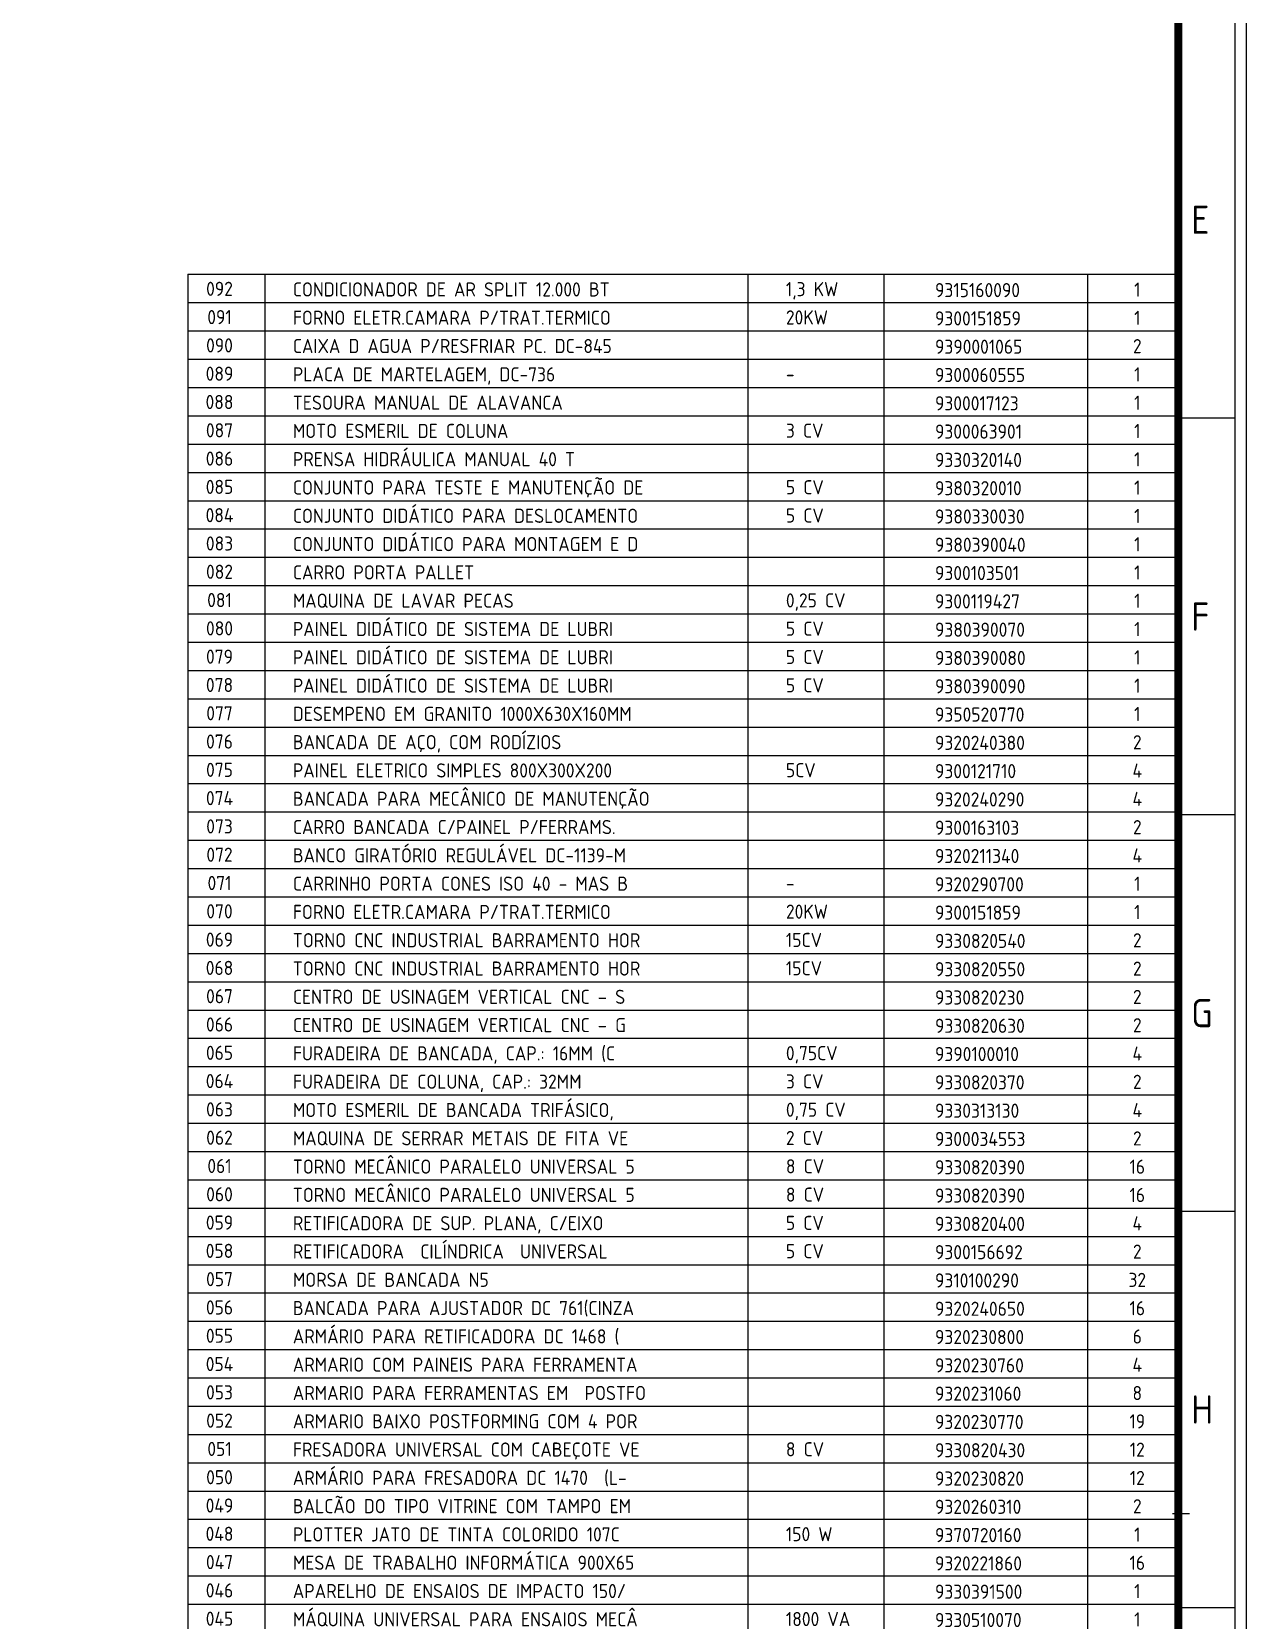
# Model space of a CAD drawing. Header units: millimetres. Extents: x 18768 to 1484868, y -11027 to 520152.
# Drawn here: x 975525 to 996984, y 128224 to 156293 of the extents above; entities that cross this region are included whole.
import ezdxf
from ezdxf.enums import TextEntityAlignment as Align

# ---------------------------------------------------------------- set-up
doc = ezdxf.new("R2010")
doc.units = ezdxf.units.MM
for name, color, linetype in [('025', 3, 'Continuous'), ('050', 166, 'Continuous'), ('100', 176, 'Continuous'), ('L025-CONTORNO', 7, 'Continuous'), ('L025-TEXTO', 7, 'Continuous'), ('L035-ARRANJO-ADQUIRIR', 102, 'Continuous'), ('L035-ARRANJO-EXISTENTE', 180, 'Continuous')]:
    doc.layers.add(name, color=color, linetype=linetype)
doc.styles.add('ISO-CP--25', font='isocp.shx', dxfattribs={"height": 250})
doc.styles.add('ISO-CP--50', font='isocp.shx', dxfattribs={"height": 500})

# ---------------------------------------------------------------- blocks, each defined once
blk = doc.blocks.new('A0')
at = {"layer": '025'}
for points in [[(119300, 84500), (119300, 0), (0, 0), (0, 84500)], [(200, 84300), (119100, 84300), (119100, 200), (200, 200)]]:
    blk.add_lwpolyline(points, close=True, dxfattribs=at)
at = {"layer": '050'}
for p, q in [((119100, 49258), (118100, 49258)), ((119100, 42250), (118100, 42250)), ((119100, 35242), (118100, 35242)), ((119100, 28234), (118100, 28234))]:
    blk.add_line(p, q, dxfattribs=at)
at = {"layer": '100'}
for p, q in [((118300, 29900), (118000, 29900)), ((118100, 29950), (118100, 29850)), ((118100, 29935), (118100, 29865))]:
    blk.add_line(p, q, dxfattribs=at)
at = {"layer": '100', "const_width": 140}
blk.add_lwpolyline([(2700, 83300), (118100, 83300), (118100, 1200), (2700, 1200)], close=True, dxfattribs=at)
at = {"layer": '050', "style": 'ISO-CP--50'}
for s, p in [('E', (118327, 52514)), ('F', (118327, 45502)), ('G', (118327, 38495)), ('H', (118327, 31492))]:
    blk.add_text(s, height=500, dxfattribs=at).set_placement(p)
blk = doc.blocks.new('linhage175')
at = {"layer": '025', "lineweight": -2}
for p, q in [((-161.38, 0), (-161.38, 5)), ((-76, 0), (-76, 5)), ((-52, 0), (-52, 5)), ((-16, 0), (-16, 5))]:
    blk.add_line(p, q, dxfattribs=at)
at = {"layer": '050', "lineweight": -2}
for p, q in [((-175, 5), (0, 5)), ((0, 0), (0, 5)), ((-175, 0), (-61.25, 0)), ((-61.25, 0), (0, 0))]:
    blk.add_line(p, q, dxfattribs=at)
blk.add_lwpolyline([(-175, 5), (-175, 0)], dxfattribs=at)
at = {"layer": 'L025-TEXTO', "color": 0, "lineweight": -2, "style": 'ISO-CP--25'}
for tag, p in [('PEÇA', (-164.42, 3.69)), ('QTD', (-7.25, 3.56))]:
    blk.add_attdef(tag, text='', height=2.5, dxfattribs=at).set_placement(p, align=Align.TOP_CENTER)
for tag, p in [('ESPECIFICAÇÃO', (-156.47, 3.58)), ('POTÊNCIA', (-69.34, 3.63))]:
    blk.add_attdef(tag, text='', height=2.5, dxfattribs=at).set_placement(p, align=Align.TOP_LEFT)
blk.add_attdef('CÓDIGO', (-42.99, 0.96), '', height=2.5, dxfattribs=at)

msp = doc.modelspace()

# ---------------------------------------------------------------- block references
at = {"layer": 'L025-CONTORNO'}
msp.add_blockref('A0', (877684.414, 100206.522), dxfattribs=at)
at = {"layer": 'L035-ARRANJO-ADQUIRIR', "linetype": 'ByBlock', "lineweight": -2, "xscale": 100, "yscale": 100, "zscale": 100}
for p, values in [((995784.414, 151506.522), {'PEÇA': '092       ', 'ESPECIFICAÇÃO': 'CONDICIONADOR DE AR SPLIT 12.000 BT', 'POTÊNCIA': '1,3 KW                                                                          ', 'QTD': '1', 'CÓDIGO': '9315160090          '}), ((995784.414, 151006.522), {'PEÇA': '091       ', 'ESPECIFICAÇÃO': 'FORNO ELETR.CAMARA P/TRAT.TERMICO  ', 'POTÊNCIA': '20KW                                                                            ', 'QTD': '1', 'CÓDIGO': '9300151859          '}), ((995784.414, 150506.522), {'PEÇA': '090       ', 'ESPECIFICAÇÃO': 'CAIXA D AGUA P/RESFRIAR PC. DC-845 ', 'QTD': '2', 'CÓDIGO': '9390001065          '}), ((995784.414, 150006.522), {'PEÇA': '089       ', 'ESPECIFICAÇÃO': 'PLACA DE MARTELAGEM, DC-736        ', 'POTÊNCIA': '-                                                                               ', 'QTD': '1', 'CÓDIGO': '9300060555          '}), ((995784.414, 149506.522), {'PEÇA': '088       ', 'ESPECIFICAÇÃO': 'TESOURA MANUAL DE ALAVANCA         ', 'QTD': '1', 'CÓDIGO': '9300017123          '}), ((995784.414, 149006.522), {'PEÇA': '087       ', 'ESPECIFICAÇÃO': 'MOTO ESMERIL DE COLUNA             ', 'POTÊNCIA': '3 CV                                                                            ', 'QTD': '1', 'CÓDIGO': '9300063901          '}), ((995784.414, 148506.522), {'PEÇA': '086       ', 'ESPECIFICAÇÃO': 'PRENSA HIDRÁULICA MANUAL 40 T      ', 'QTD': '1', 'CÓDIGO': '9330320140          '}), ((995784.414, 148006.522), {'PEÇA': '085       ', 'ESPECIFICAÇÃO': 'CONJUNTO PARA TESTE E MANUTENÇÃO DE', 'POTÊNCIA': '5 CV                                                                            ', 'QTD': '1', 'CÓDIGO': '9380320010          '}), ((995784.414, 147506.522), {'PEÇA': '084       ', 'ESPECIFICAÇÃO': 'CONJUNTO DIDÁTICO PARA DESLOCAMENTO', 'POTÊNCIA': '5 CV                                                                            ', 'QTD': '1', 'CÓDIGO': '9380330030          '}), ((995784.414, 147006.522), {'PEÇA': '083       ', 'ESPECIFICAÇÃO': 'CONJUNTO DIDÁTICO PARA MONTAGEM E D', 'QTD': '1', 'CÓDIGO': '9380390040          '}), ((995784.414, 146506.522), {'PEÇA': '082       ', 'ESPECIFICAÇÃO': 'CARRO PORTA PALLET                 ', 'QTD': '1', 'CÓDIGO': '9300103501          '}), ((995784.414, 146006.522), {'PEÇA': '081       ', 'ESPECIFICAÇÃO': 'MAQUINA DE LAVAR PECAS             ', 'POTÊNCIA': '0,25 CV                                                                         ', 'QTD': '1', 'CÓDIGO': '9300119427          '}), ((995784.414, 145506.522), {'PEÇA': '080       ', 'ESPECIFICAÇÃO': 'PAINEL DIDÁTICO DE SISTEMA DE LUBRI', 'POTÊNCIA': '5 CV                                                                            ', 'QTD': '1', 'CÓDIGO': '9380390070          '}), ((995784.414, 145006.522), {'PEÇA': '079       ', 'ESPECIFICAÇÃO': 'PAINEL DIDÁTICO DE SISTEMA DE LUBRI', 'POTÊNCIA': '5 CV                                                                            ', 'QTD': '1', 'CÓDIGO': '9380390080          '}), ((995784.414, 144506.522), {'PEÇA': '078       ', 'ESPECIFICAÇÃO': 'PAINEL DIDÁTICO DE SISTEMA DE LUBRI', 'POTÊNCIA': '5 CV                                                                            ', 'QTD': '1', 'CÓDIGO': '9380390090          '}), ((995784.414, 144006.522), {'PEÇA': '077       ', 'ESPECIFICAÇÃO': 'DESEMPENO EM GRANITO 1000X630X160MM', 'QTD': '1', 'CÓDIGO': '9350520770          '}), ((995784.414, 143506.522), {'PEÇA': '076       ', 'ESPECIFICAÇÃO': 'BANCADA DE AÇO, COM RODÍZIOS       ', 'QTD': '2', 'CÓDIGO': '9320240380          '}), ((995784.414, 143006.522), {'PEÇA': '075       ', 'ESPECIFICAÇÃO': 'PAINEL ELETRICO SIMPLES 800X300X200', 'POTÊNCIA': '5CV                                                                             ', 'QTD': '4', 'CÓDIGO': '9300121710          '}), ((995784.414, 142506.522), {'PEÇA': '074       ', 'ESPECIFICAÇÃO': 'BANCADA PARA MECÂNICO DE MANUTENÇÃO', 'QTD': '4', 'CÓDIGO': '9320240290          '}), ((995784.414, 142006.522), {'PEÇA': '073       ', 'ESPECIFICAÇÃO': 'CARRO BANCADA C/PAINEL P/FERRAMS.  ', 'QTD': '2', 'CÓDIGO': '9300163103          '}), ((995784.414, 141506.522), {'PEÇA': '072       ', 'ESPECIFICAÇÃO': 'BANCO GIRATÓRIO REGULÁVEL DC-1139-M', 'QTD': '4', 'CÓDIGO': '9320211340          '}), ((995784.414, 141006.522), {'PEÇA': '071       ', 'ESPECIFICAÇÃO': 'CARRINHO PORTA CONES ISO 40 - MAS B', 'POTÊNCIA': '-                                                                               ', 'QTD': '1', 'CÓDIGO': '9320290700          '}), ((995784.414, 140006.522), {'PEÇA': '069       ', 'ESPECIFICAÇÃO': 'TORNO CNC INDUSTRIAL BARRAMENTO HOR', 'POTÊNCIA': '15CV                                                                            ', 'QTD': '2', 'CÓDIGO': '9330820540          '}), ((995784.414, 139506.522), {'PEÇA': '068       ', 'ESPECIFICAÇÃO': 'TORNO CNC INDUSTRIAL BARRAMENTO HOR', 'POTÊNCIA': '15CV                                                                            ', 'QTD': '2', 'CÓDIGO': '9330820550          '}), ((995784.414, 139006.522), {'PEÇA': '067       ', 'ESPECIFICAÇÃO': 'CENTRO DE USINAGEM VERTICAL CNC – S', 'QTD': '2', 'CÓDIGO': '9330820230          '}), ((995784.414, 138506.522), {'PEÇA': '066       ', 'ESPECIFICAÇÃO': 'CENTRO DE USINAGEM VERTICAL CNC – G', 'QTD': '2', 'CÓDIGO': '9330820630          '}), ((995784.414, 138006.522), {'PEÇA': '065       ', 'ESPECIFICAÇÃO': 'FURADEIRA DE BANCADA, CAP.: 16MM (C', 'POTÊNCIA': '0,75CV                                                                          ', 'QTD': '4', 'CÓDIGO': '9390100010          '}), ((995784.414, 137506.522), {'PEÇA': '064       ', 'ESPECIFICAÇÃO': 'FURADEIRA DE COLUNA, CAP.: 32MM    ', 'POTÊNCIA': '3 CV                                                                            ', 'QTD': '2', 'CÓDIGO': '9330820370          '}), ((995784.414, 136006.522), {'PEÇA': '061       ', 'ESPECIFICAÇÃO': 'TORNO MECÂNICO PARALELO UNIVERSAL 5', 'POTÊNCIA': '8 CV                                                                            ', 'QTD': '16', 'CÓDIGO': '9330820390          '}), ((995784.414, 135006.522), {'PEÇA': '059       ', 'ESPECIFICAÇÃO': 'RETIFICADORA DE SUP. PLANA, C/EIXO ', 'POTÊNCIA': '5 CV                                                                            ', 'QTD': '4', 'CÓDIGO': '9330820400          '}), ((995784.414, 134506.522), {'PEÇA': '058       ', 'ESPECIFICAÇÃO': 'RETIFICADORA  CILÍNDRICA  UNIVERSAL', 'POTÊNCIA': '5 CV                                                                            ', 'QTD': '2', 'CÓDIGO': '9300156692          '}), ((995784.414, 133006.522), {'PEÇA': '055       ', 'ESPECIFICAÇÃO': 'ARMÁRIO PARA RETIFICADORA DC 1468 (', 'QTD': '6', 'CÓDIGO': '9320230800          '}), ((995784.414, 132506.522), {'PEÇA': '054       ', 'ESPECIFICAÇÃO': 'ARMARIO COM PAINEIS PARA FERRAMENTA', 'QTD': '4', 'CÓDIGO': '9320230760          '}), ((995784.414, 132006.522), {'PEÇA': '053       ', 'ESPECIFICAÇÃO': 'ARMARIO PARA FERRAMENTAS EM  POSTFO', 'QTD': '8', 'CÓDIGO': '9320231060          '}), ((995784.414, 131506.522), {'PEÇA': '052       ', 'ESPECIFICAÇÃO': 'ARMARIO BAIXO POSTFORMING COM 4 POR', 'QTD': '19', 'CÓDIGO': '9320230770          '}), ((995784.414, 131006.522), {'PEÇA': '051       ', 'ESPECIFICAÇÃO': 'FRESADORA UNIVERSAL COM CABEÇOTE VE', 'POTÊNCIA': '8 CV                                                                            ', 'QTD': '12', 'CÓDIGO': '9330820430          '}), ((995784.414, 130506.522), {'PEÇA': '050       ', 'ESPECIFICAÇÃO': 'ARMÁRIO PARA FRESADORA DC 1470  (L-', 'QTD': '12', 'CÓDIGO': '9320230820          '}), ((995784.414, 130006.522), {'PEÇA': '049       ', 'ESPECIFICAÇÃO': 'BALCÃO DO TIPO VITRINE COM TAMPO EM', 'QTD': '2', 'CÓDIGO': '9320260310          '}), ((995784.414, 129506.522), {'PEÇA': '048       ', 'ESPECIFICAÇÃO': 'PLOTTER JATO DE TINTA COLORIDO 107C', 'POTÊNCIA': '150 W                                                                           ', 'QTD': '1', 'CÓDIGO': '9370720160          '}), ((995784.414, 129006.522), {'PEÇA': '047       ', 'ESPECIFICAÇÃO': 'MESA DE TRABALHO INFORMÁTICA 900X65', 'QTD': '16', 'CÓDIGO': '9320221860          '}), ((995784.414, 128506.522), {'PEÇA': '046       ', 'ESPECIFICAÇÃO': 'APARELHO DE ENSAIOS DE IMPACTO 150/', 'QTD': '1', 'CÓDIGO': '9330391500          '}), ((995784.414, 128006.522), {'PEÇA': '045       ', 'ESPECIFICAÇÃO': 'MÁQUINA UNIVERSAL PARA ENSAIOS MECÂ', 'POTÊNCIA': '1800 VA                                                                         ', 'QTD': '1', 'CÓDIGO': '9330510070          '})]:
    msp.add_blockref('linhage175', p, dxfattribs=at).add_auto_attribs(values)
at = {"layer": 'L035-ARRANJO-EXISTENTE', "linetype": 'ByBlock', "lineweight": -2, "xscale": 100, "yscale": 100, "zscale": 100}
for p, values in [((995784.414, 140506.522), {'PEÇA': '070       ', 'ESPECIFICAÇÃO': 'FORNO ELETR.CAMARA P/TRAT.TERMICO  ', 'POTÊNCIA': '20KW                                                                            ', 'QTD': '1', 'CÓDIGO': '9300151859          '}), ((995784.414, 137006.522), {'PEÇA': '063       ', 'ESPECIFICAÇÃO': 'MOTO ESMERIL DE BANCADA TRIFÁSICO, ', 'POTÊNCIA': '0,75 CV                                                                         ', 'QTD': '4', 'CÓDIGO': '9330313130          '}), ((995784.414, 136506.522), {'PEÇA': '062       ', 'ESPECIFICAÇÃO': 'MAQUINA DE SERRAR METAIS DE FITA VE', 'POTÊNCIA': '2 CV                                                                            ', 'QTD': '2', 'CÓDIGO': '9300034553          '}), ((995784.414, 135506.522), {'PEÇA': '060       ', 'ESPECIFICAÇÃO': 'TORNO MECÂNICO PARALELO UNIVERSAL 5', 'POTÊNCIA': '8 CV                                                                            ', 'QTD': '16', 'CÓDIGO': '9330820390          '}), ((995784.414, 134006.522), {'PEÇA': '057       ', 'ESPECIFICAÇÃO': 'MORSA DE BANCADA N5                ', 'QTD': '32', 'CÓDIGO': '9310100290          '}), ((995784.414, 133506.522), {'PEÇA': '056       ', 'ESPECIFICAÇÃO': 'BANCADA PARA AJUSTADOR DC 761(CINZA', 'QTD': '16', 'CÓDIGO': '9320240650          '})]:
    msp.add_blockref('linhage175', p, dxfattribs=at).add_auto_attribs(values)

doc.saveas('drawing.dxf')
